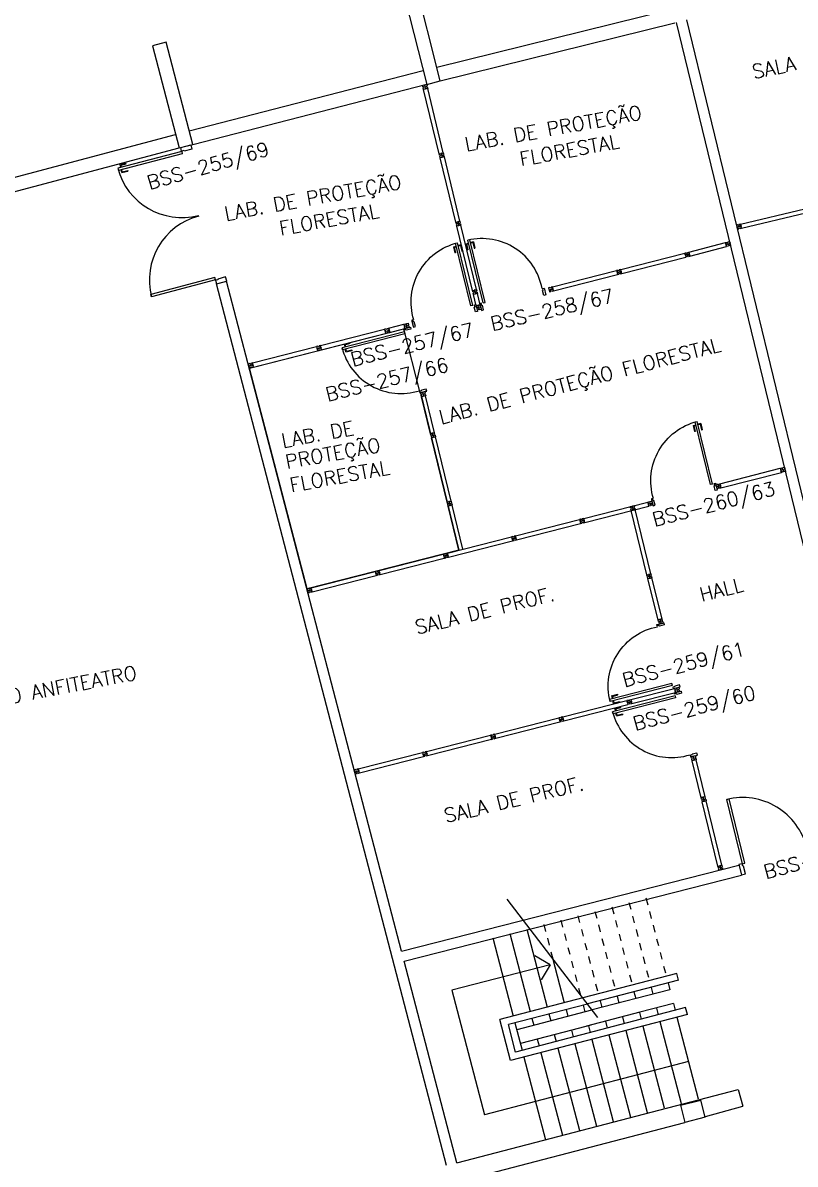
# Model space of a CAD drawing. Extents: x -152 to 150, y 325 to 437.
# Drawn here: x -109.69 to -98.71, y 399.01 to 415.23 of the extents above; entities that cross this region are included whole.
import ezdxf
from ezdxf.enums import TextEntityAlignment as Align

# ---------------------------------------------------------------- set-up
doc = ezdxf.new("R2010")
doc.units = 0
doc.header["$LTSCALE"] = 0.01
doc.header["$MEASUREMENT"] = 0
doc.header["$PDMODE"] = 98
doc.linetypes.add('HIDDEN', pattern=[0.375, 0.25, -0.125])
doc.layers.get('0').update_dxf_attribs({"linetype": 'CONTINUOUS'})
doc.layers.get('DEFPOINTS').update_dxf_attribs({"linetype": 'CONTINUOUS'})
for name, color, linetype in [('ALV', 2, 'CONTINUOUS'), ('DIV', 2, 'CONTINUOUS'), ('ESC', 1, 'CONTINUOUS'), ('ESQ', 1, 'CONTINUOUS'), ('ESTR', 3, 'CONTINUOUS'), ('TEXTO', 2, 'CONTINUOUS'), ('TEXTO-CENTRO-CUSTO', 2, 'CONTINUOUS'), ('TEXTO-ENDEREÇO', 2, 'CONTINUOUS')]:
    doc.layers.add(name, color=color, linetype=linetype)
doc.styles.add('1', font='romans.shx')
doc.styles.add('UNB-100', font='simplex.shx', dxfattribs={"height": 3})
doc.styles.add('UNB-100-1', font='simplex.shx', dxfattribs={"height": 0.2})
doc.dimstyles.new('1-600', dxfattribs={"dimtxt": 1.1, "dimasz": 2.5, "dimexe": 2, "dimexo": 4, "dimgap": 0.2, "dimtad": 1, "dimdec": 0, "dimzin": 4, "dimdsep": 46, "dimlunit": 6, "dimtxsty": '1', "dimblk1": 'NONE', "dimblk2": 'NONE', "dimsah": 1, "dimcen": 0, "dimclrd": 2, "dimclre": 2, "dimclrt": 2, "dimadec": 0, "dimazin": 0, "dimtfac": 1, "dimtdec": 0, "dimtmove": 2, "dimatfit": 3, "dimldrblk": 'NONE', "dimfxl": 1, "dimtolj": 1, "dimtzin": 0, "dimarcsym": 0})

# ---------------------------------------------------------------- blocks, each defined once
blk = doc.blocks.new('DIVMT-SSC')
for p, q in [((0, 0.005), (0, -0.005)), ((0, -0.005), (0, 0.005)), ((-0.03, -0.03), (-0.03, -0.97)), ((0.006, -0.03), (-0.006, -0.03)), ((-0.005, 0), (0.005, 0)), ((0.005, 0), (-0.005, 0)), ((0.006, -0.02), (0.006, -0.03)), ((0.03, -0.03), (0.03, -0.97)), ((0.03, -0.97), (-0.03, -0.97)), ((-0.006, -0.98), (-0.006, -0.97)), ((0.005, -0.97), (-0.005, -0.97)), ((0.006, -0.98), (0.006, -0.97)), ((-0.006, -0.98), (0.006, -0.98)), ((0.006, -1.001), (-0.006, -1.001)), ((0, -0.994), (0, -1.007)), ((0, -1.02), (0, -1.021))]:
    blk.add_line(p, q)
blk.add_lwpolyline([(0.006, -0.02), (-0.006, -0.02), (0.006, -0.02), (0.006, -0.03), (0.03, -0.03), (0.03, -0.008), (0.02, -0.008), (0.02, 0.008), (0.03, 0.008), (0.03, 0.03), (0.006, 0.03), (0.006, 0.02), (-0.006, 0.02), (-0.006, 0.03), (-0.03, 0.03), (-0.03, 0.008), (-0.02, 0.008), (-0.02, -0.008), (-0.03, -0.008), (-0.03, -0.03), (-0.006, -0.03), (-0.006, -0.02), (-0.006, -0.03)])
blk = doc.blocks.new('PILAR-SSC')
blk.add_lwpolyline([(0, 0), (0, -1.5), (0.2, -1.5), (0.2, 0)], close=True)
blk = doc.blocks.new('PTDP-SSC')
at = {"color": 2}
for p, q in [((0.055, 1.015), (0.09, 1.015)), ((0.055, 0.075), (0.055, 1.015)), ((0.09, 0.075), (0.09, 1.015)), ((1.91, 0.075), (1.91, 1.015)), ((1.945, 1.015), (1.91, 1.015)), ((1.945, 0.075), (1.945, 1.015)), ((0.05, 0.075), (0, 0.075)), ((0, 0.075), (0, -0.075)), ((0.05, 0.04), (0.05, 0.075)), ((0.06, 0.04), (0.05, 0.04)), ((0.055, 0.075), (0.09, 0.075)), ((0.06, -0.075), (0.06, 0.04)), ((1.945, 0.075), (1.91, 0.075)), ((1.94, -0.075), (1.94, 0.04)), ((1.94, 0.04), (1.95, 0.04)), ((1.95, 0.04), (1.95, 0.075)), ((1.95, 0.075), (2, 0.075)), ((2, 0.075), (2, -0.075)), ((0, -0.075), (0.06, -0.075)), ((2, -0.075), (1.94, -0.075))]:
    blk.add_line(p, q, dxfattribs=at)
at = {"color": 1}
for centre, start, end in [((0.055, 0.075), 0, 90), ((1.945, 0.075), 90, 180)]:
    blk.add_arc(centre, 0.94, start, end, dxfattribs=at)
blk = doc.blocks.new('PDV2D-SSC')
for p, q in [((-0.148, 0.925), (-0.108, 0.925)), ((-0.148, 0.925), (-0.148, 0.835)), ((-0.138, 0.835), (-0.148, 0.835)), ((-0.138, 0.915), (-0.108, 0.915)), ((-0.138, 0.915), (-0.138, 0.835)), ((-0.106, 0.965), (-0.076, 0.965)), ((-0.106, 0.05), (-0.106, 0.965)), ((-0.076, 0.05), (-0.076, 0.965)), ((-0.034, 0.925), (-0.074, 0.925)), ((-0.044, 0.915), (-0.074, 0.915)), ((-0.044, 0.915), (-0.044, 0.835)), ((-0.044, 0.835), (-0.034, 0.835)), ((-0.034, 0.925), (-0.034, 0.835)), ((-0.95, 0.05), (-0.97, 0.05)), ((-0.97, 0.05), (-0.97, 0.035)), ((-0.97, 0.035), (-0.97, -0.035)), ((-0.95, 0.02), (-0.95, 0.05)), ((-0.95, 0.02), (-0.94, 0.02)), ((-0.94, -0.05), (-0.94, 0.02)), ((-0.076, 0.05), (-0.106, 0.05)), ((-0.051, 0.02), (-0.061, 0.02)), ((-0.061, -0.05), (-0.061, 0.02)), ((-0.051, 0.05), (-0.031, 0.05)), ((-0.051, 0.02), (-0.051, 0.05)), ((-0.031, 0.05), (-0.031, -0.05)), ((-0.97, -0.035), (-0.97, -0.05)), ((-0.97, -0.05), (-0.94, -0.05)), ((-0.031, -0.05), (-0.061, -0.05))]:
    blk.add_line(p, q)
at = {"color": 1}
blk.add_arc((-0.076, 0.1), 0.865, 90, 183.3214, dxfattribs=at)
blk = doc.blocks.new('A$C73356FFD')
at = {"layer": 'DIV'}
for p, q in [((0.025, 0.03), (0.035, 0.03)), ((0.035, 0.03), (0.025, 0.03)), ((0.03, 0.025), (0.03, 0.035)), ((0.03, 0.035), (0.03, 0.025))]:
    blk.add_line(p, q, dxfattribs=at)
blk.add_lwpolyline([(0.009, 0.036), (0, 0.036), (0, 0.06), (0.022, 0.06), (0.022, 0.05), (0.038, 0.05), (0.038, 0.06), (0.06, 0.06), (0.06, 0.036), (0.05, 0.036), (0.05, 0.024), (0.06, 0.024), (0.06, 0), (0.038, 0), (0.038, 0.01), (0.022, 0.01), (0.022, 0), (0, 0), (0, 0.024), (0.009, 0.024)], close=True, dxfattribs=at)
blk = doc.blocks.new('PDV2E-SSC')
at = {"layer": 'DIV'}
for p, q in [((0.034, 0.925), (0.034, 0.835)), ((0.034, 0.925), (0.074, 0.925)), ((0.044, 0.835), (0.034, 0.835)), ((0.044, 0.915), (0.044, 0.835)), ((0.044, 0.915), (0.074, 0.915)), ((0.076, 0.05), (0.076, 0.965)), ((0.106, 0.965), (0.076, 0.965)), ((0.106, 0.05), (0.106, 0.965)), ((0.148, 0.925), (0.108, 0.925)), ((0.138, 0.915), (0.108, 0.915)), ((0.138, 0.915), (0.138, 0.835)), ((0.138, 0.835), (0.148, 0.835)), ((0.148, 0.925), (0.148, 0.835)), ((0.031, 0.05), (0.031, -0.05)), ((0.051, 0.05), (0.031, 0.05)), ((0.051, 0.02), (0.051, 0.05)), ((0.051, 0.02), (0.061, 0.02)), ((0.061, -0.05), (0.061, 0.02)), ((0.076, 0.05), (0.106, 0.05)), ((0.95, 0.02), (0.94, 0.02)), ((0.94, -0.05), (0.94, 0.02)), ((0.95, 0.02), (0.95, 0.05)), ((0.95, 0.05), (0.97, 0.05)), ((0.97, 0.05), (0.97, 0.035)), ((0.97, 0.035), (0.97, -0.035)), ((0.031, -0.05), (0.061, -0.05)), ((0.97, -0.05), (0.94, -0.05)), ((0.97, -0.035), (0.97, -0.05))]:
    blk.add_line(p, q, dxfattribs=at)
at = {"layer": 'DIV', "color": 1}
blk.add_arc((0.076, 0.1), 0.865, 356.6786, 90, dxfattribs=at)
blk = doc.blocks.new('*D68')
at = {"layer": 'DEFPOINTS', "color": 0, "transparency": 16777216}
for p in [(-104.709, 422.416), (-100.778, 416.69), (-100.424, 415.233), (-107.85, 414.906), (-107.471, 413.455)]:
    blk.add_point(p, dxfattribs=at)
at = {"layer": 'TEXTO-CENTRO-CUSTO', "color": 2, "lineweight": -2, "transparency": 16777216}
for p, q in [((-101.723, 420.577), (-102.785, 424.949)), ((-108.86, 418.777), (-109.997, 423.131))]:
    blk.add_line(p, q, dxfattribs=at)
blk.add_arc((0.364, 0.481), 434.821, 103.65854, 104.63415, dxfattribs=at)
at = {"layer": 'TEXTO-CENTRO-CUSTO', "color": 2, "transparency": 16777216, "insert": (-106.09, 422.844), "char_height": 1.1, "attachment_point": 5, "rotation": 14.1463, "style": '1'}
blk.add_mtext('\\A1;LAB-IBD', dxfattribs=at)
blk = doc.blocks.new('_NONE')
at = {"color": 0, "linetype": 'ByBlock'}
blk.add_circle((0, 0), 0.25, dxfattribs=at)
blk = doc.blocks.new('*D69')
at = {"layer": 'DEFPOINTS', "color": 0, "transparency": 16777216}
for p in [(-114.26, 419.921), (-107.85, 414.906), (-107.471, 413.455), (-114.89, 413.002), (-114.486, 411.557)]:
    blk.add_point(p, dxfattribs=at)
at = {"layer": 'TEXTO-CENTRO-CUSTO', "color": 2, "lineweight": -2, "transparency": 16777216}
for p, q in [((-108.86, 418.777), (-109.997, 423.13)), ((-115.966, 416.855), (-117.177, 421.189))]:
    blk.add_line(p, q, dxfattribs=at)
blk.add_arc((0.364, 0.48), 434.821, 104.63415, 105.60976, dxfattribs=at)

msp = doc.modelspace()

# ---------------------------------------------------------------- linework, layer by layer
at = {"layer": 'ALV'}
for p, q in [((-103.806, 414.602), (-100.472, 415.427)), ((-96.661, 400.489), (-100.254, 415.274)), ((-103.758, 414.408), (-100.424, 415.233)), ((-96.807, 400.453), (-100.4, 415.239)), ((-107.327, 413.699), (-104.001, 414.553)), ((-107.278, 413.505), (-103.951, 414.359)), ((-110.841, 412.766), (-107.522, 413.648)), ((-110.79, 412.573), (-107.471, 413.455)), ((-106.941, 411.525), (-106.796, 411.563)), ((-104.309, 402.041), (-106.796, 411.563)), ((-103.668, 398.992), (-106.941, 411.525)), ((-104.309, 402.041), (-99.51, 403.263)), ((-104.271, 401.896), (-99.473, 403.117)), ((-103.523, 399.031), (-104.271, 401.896)), ((-103.523, 399.031), (-99.52, 400.074)), ((-99.52, 400.074), (-99.454, 399.835)), ((-99.986, 399.687), (-99.454, 399.835)), ((-106.773, 397.914), (-100.282, 399.606))]:
    msp.add_line(p, q, dxfattribs=at)
at = {"layer": 'DIV'}
for p, q in [((-100.224, 411.974), (-99.702, 412.111)), ((-100.223, 411.974), (-99.702, 412.111)), ((-100.223, 411.974), (-99.702, 412.111)), ((-100.208, 411.916), (-99.687, 412.053)), ((-99.702, 412.111), (-99.687, 412.053)), ((-99.687, 412.09), (-99.696, 412.088)), ((-99.696, 412.087), (-99.693, 412.077)), ((-99.684, 412.079), (-99.693, 412.076)), ((-99.684, 412.079), (-99.687, 412.09)), ((-99.672, 412.088), (-99.658, 412.092)), ((-99.667, 412.096), (-99.663, 412.084)), ((-99.647, 412.095), (-99.645, 412.095)), ((-100.26, 411.965), (-100.281, 411.959)), ((-100.275, 411.936), (-100.281, 411.959)), ((-100.266, 411.938), (-100.275, 411.936)), ((-100.263, 411.927), (-100.272, 411.925)), ((-100.272, 411.925), (-100.266, 411.901)), ((-100.266, 411.938), (-100.263, 411.927)), ((-100.245, 411.907), (-100.266, 411.901)), ((-100.26, 411.965), (-100.257, 411.955)), ((-100.242, 411.959), (-100.257, 411.955)), ((-100.24, 411.939), (-100.25, 411.936)), ((-100.25, 411.936), (-100.24, 411.939)), ((-100.232, 411.92), (-100.248, 411.916)), ((-100.245, 411.907), (-100.248, 411.916)), ((-100.246, 411.943), (-100.243, 411.933)), ((-100.243, 411.933), (-100.246, 411.943)), ((-100.244, 411.969), (-100.223, 411.974)), ((-100.244, 411.969), (-100.242, 411.959)), ((-100.23, 411.911), (-100.232, 411.92)), ((-100.23, 411.911), (-100.208, 411.916)), ((-100.226, 411.949), (-100.217, 411.951)), ((-100.226, 411.949), (-100.217, 411.951)), ((-100.226, 411.949), (-100.223, 411.937)), ((-100.223, 411.937), (-100.226, 411.949)), ((-100.223, 411.974), (-100.217, 411.951)), ((-100.223, 411.974), (-100.208, 411.916)), ((-100.223, 411.937), (-100.214, 411.939)), ((-100.223, 411.937), (-100.214, 411.939)), ((-100.217, 411.95), (-100.214, 411.94)), ((-100.208, 411.916), (-100.214, 411.939)), ((-100.213, 411.936), (-100.209, 411.919)), ((-100.208, 411.916), (-100.213, 411.936)), ((-103.228, 411.385), (-103.286, 411.371)), ((-103.258, 411.409), (-103.271, 411.406)), ((-103.269, 411.426), (-103.269, 411.427)), ((-103.263, 411.401), (-103.266, 411.414)), ((-103.265, 411.386), (-103.254, 411.388)), ((-103.265, 411.386), (-103.263, 411.376)), ((-103.252, 411.379), (-103.262, 411.377)), ((-103.254, 411.388), (-103.251, 411.379)), ((-103.189, 411.224), (-103.228, 411.385)), ((-103.247, 411.21), (-103.286, 411.371)), ((-103.189, 411.224), (-103.247, 411.21)), ((-103.247, 411.21), (-103.224, 411.215)), ((-103.247, 411.21), (-103.227, 411.214)), ((-103.227, 411.214), (-103.244, 411.21)), ((-103.222, 411.206), (-103.224, 411.215)), ((-103.222, 411.206), (-103.224, 411.215)), ((-103.213, 411.218), (-103.223, 411.215)), ((-103.189, 411.224), (-103.212, 411.218)), ((-103.21, 411.209), (-103.212, 411.218)), ((-103.21, 411.209), (-103.212, 411.218)), ((-103.184, 411.202), (-103.189, 411.224)), ((-103.242, 411.188), (-103.247, 411.21)), ((-103.242, 411.188), (-103.232, 411.19)), ((-103.238, 411.173), (-103.229, 411.175)), ((-103.238, 411.173), (-103.233, 411.151)), ((-103.21, 411.157), (-103.233, 411.151)), ((-103.232, 411.19), (-103.229, 411.175)), ((-103.222, 411.206), (-103.21, 411.209)), ((-103.21, 411.209), (-103.222, 411.206)), ((-103.216, 411.186), (-103.206, 411.189)), ((-103.206, 411.189), (-103.216, 411.186)), ((-103.21, 411.182), (-103.212, 411.192)), ((-103.212, 411.192), (-103.21, 411.182)), ((-103.2, 411.169), (-103.212, 411.166)), ((-103.212, 411.166), (-103.21, 411.157)), ((-103.2, 411.169), (-103.198, 411.16)), ((-103.198, 411.16), (-103.175, 411.165)), ((-103.184, 411.202), (-103.193, 411.2)), ((-103.193, 411.2), (-103.19, 411.184)), ((-103.18, 411.187), (-103.19, 411.184)), ((-103.18, 411.187), (-103.175, 411.165)), ((-104.513, 410.887), (-104.492, 410.892)), ((-104.513, 410.887), (-104.51, 410.877)), ((-104.492, 410.892), (-104.275, 410.948)), ((-104.492, 410.892), (-104.477, 410.834)), ((-104.492, 410.892), (-104.486, 410.869)), ((-104.477, 410.834), (-104.26, 410.89)), ((-104.275, 410.948), (-104.26, 410.89)), ((-104.26, 410.927), (-104.269, 410.925)), ((-104.269, 410.924), (-104.267, 410.914)), ((-104.257, 410.915), (-104.266, 410.913)), ((-104.257, 410.915), (-104.26, 410.927)), ((-104.22, 410.931), (-104.219, 410.931)), ((-104.528, 410.883), (-104.55, 410.877)), ((-104.544, 410.854), (-104.55, 410.877)), ((-104.535, 410.856), (-104.544, 410.854)), ((-104.532, 410.845), (-104.541, 410.842)), ((-104.541, 410.842), (-104.535, 410.819)), ((-104.535, 410.856), (-104.532, 410.845)), ((-104.514, 410.825), (-104.535, 410.819)), ((-104.528, 410.883), (-104.526, 410.873)), ((-104.51, 410.877), (-104.526, 410.873)), ((-104.501, 410.838), (-104.516, 410.834)), ((-104.514, 410.825), (-104.516, 410.834)), ((-104.498, 410.828), (-104.501, 410.838)), ((-104.498, 410.828), (-104.477, 410.834)), ((-104.495, 410.866), (-104.486, 410.869)), ((-104.495, 410.866), (-104.486, 410.869)), ((-104.492, 410.855), (-104.495, 410.866)), ((-104.495, 410.866), (-104.492, 410.855)), ((-104.492, 410.855), (-104.483, 410.857)), ((-104.492, 410.855), (-104.483, 410.857)), ((-104.485, 410.868), (-104.483, 410.858)), ((-104.477, 410.834), (-104.483, 410.857)), ((-104.477, 410.834), (-104.482, 410.854)), ((-104.482, 410.854), (-104.478, 410.837)), ((-103.966, 409.933), (-104.024, 409.919)), ((-103.896, 409.393), (-104.024, 409.919)), ((-103.996, 409.957), (-104.008, 409.954)), ((-104.007, 409.974), (-104.007, 409.975)), ((-104.001, 409.949), (-104.004, 409.962)), ((-104.003, 409.934), (-103.991, 409.937)), ((-104.003, 409.934), (-104.001, 409.925)), ((-103.99, 409.927), (-104, 409.925)), ((-103.991, 409.937), (-103.989, 409.928)), ((-103.838, 409.408), (-103.966, 409.933)), ((-103.838, 409.408), (-103.896, 409.393)), ((-103.896, 409.393), (-103.873, 409.399)), ((-103.896, 409.393), (-103.876, 409.398)), ((-103.891, 409.372), (-103.896, 409.393)), ((-103.876, 409.398), (-103.894, 409.394)), ((-103.891, 409.372), (-103.882, 409.374)), ((-103.887, 409.357), (-103.878, 409.359)), ((-103.887, 409.357), (-103.882, 409.335)), ((-103.882, 409.374), (-103.878, 409.359)), ((-103.859, 409.341), (-103.882, 409.335)), ((-103.871, 409.39), (-103.873, 409.399)), ((-103.871, 409.39), (-103.873, 409.399)), ((-103.862, 409.402), (-103.872, 409.399)), ((-103.859, 409.393), (-103.871, 409.39)), ((-103.871, 409.39), (-103.859, 409.393)), ((-103.855, 409.373), (-103.865, 409.37)), ((-103.865, 409.37), (-103.855, 409.373)), ((-103.838, 409.408), (-103.861, 409.402)), ((-103.859, 409.393), (-103.861, 409.402)), ((-103.859, 409.393), (-103.861, 409.402)), ((-103.861, 409.376), (-103.859, 409.366)), ((-103.859, 409.366), (-103.861, 409.376)), ((-103.85, 409.353), (-103.861, 409.35)), ((-103.861, 409.35), (-103.859, 409.341)), ((-103.85, 409.353), (-103.847, 409.344)), ((-103.847, 409.344), (-103.824, 409.349)), ((-103.833, 409.386), (-103.843, 409.384)), ((-103.843, 409.384), (-103.839, 409.368)), ((-103.829, 409.371), (-103.839, 409.368)), ((-103.833, 409.386), (-103.838, 409.408)), ((-103.829, 409.371), (-103.824, 409.349)), ((-99.78, 408.683), (-98.922, 408.903)), ((-99.766, 408.625), (-98.907, 408.844)), ((-98.922, 408.903), (-98.907, 408.844)), ((-98.907, 408.882), (-98.916, 408.879)), ((-98.916, 408.878), (-98.914, 408.869)), ((-98.904, 408.87), (-98.913, 408.868)), ((-98.904, 408.87), (-98.907, 408.882)), ((-98.892, 408.879), (-98.879, 408.883)), ((-98.887, 408.887), (-98.884, 408.875)), ((-98.867, 408.886), (-98.866, 408.886)), ((-99.817, 408.674), (-99.839, 408.669)), ((-99.833, 408.645), (-99.839, 408.669)), ((-99.823, 408.648), (-99.833, 408.645)), ((-99.821, 408.636), (-99.83, 408.634)), ((-99.83, 408.634), (-99.824, 408.61)), ((-99.802, 408.616), (-99.824, 408.61)), ((-99.823, 408.648), (-99.821, 408.636)), ((-99.817, 408.674), (-99.815, 408.664)), ((-99.799, 408.668), (-99.815, 408.664)), ((-99.807, 408.646), (-99.797, 408.648)), ((-99.797, 408.648), (-99.807, 408.646)), ((-99.789, 408.63), (-99.805, 408.626)), ((-99.802, 408.616), (-99.805, 408.626)), ((-99.801, 408.642), (-99.803, 408.652)), ((-99.803, 408.652), (-99.801, 408.642)), ((-99.802, 408.678), (-99.78, 408.683)), ((-99.802, 408.678), (-99.799, 408.668)), ((-99.787, 408.62), (-99.789, 408.63)), ((-99.787, 408.62), (-99.766, 408.625)), ((-99.784, 408.658), (-99.775, 408.66)), ((-99.784, 408.658), (-99.775, 408.66)), ((-99.781, 408.646), (-99.784, 408.658)), ((-99.784, 408.658), (-99.781, 408.646)), ((-99.781, 408.646), (-99.772, 408.649)), ((-99.781, 408.646), (-99.772, 408.649)), ((-99.78, 408.683), (-99.766, 408.625)), ((-99.78, 408.683), (-99.775, 408.66)), ((-99.774, 408.659), (-99.772, 408.65)), ((-99.766, 408.625), (-99.772, 408.649)), ((-99.766, 408.625), (-99.771, 408.646)), ((-99.771, 408.646), (-99.766, 408.628)), ((-103.588, 408.377), (-103.646, 408.363)), ((-103.494, 407.738), (-103.646, 408.363)), ((-103.618, 408.401), (-103.63, 408.398)), ((-103.629, 408.418), (-103.629, 408.419)), ((-103.622, 408.393), (-103.626, 408.406)), ((-103.625, 408.378), (-103.613, 408.381)), ((-103.625, 408.378), (-103.623, 408.368)), ((-103.612, 408.371), (-103.622, 408.369)), ((-103.613, 408.381), (-103.611, 408.371)), ((-103.436, 407.753), (-103.588, 408.377)), ((-100.749, 407.343), (-100.808, 407.329)), ((-100.661, 406.746), (-100.808, 407.329)), ((-100.779, 407.367), (-100.792, 407.364)), ((-100.79, 407.384), (-100.79, 407.385)), ((-100.784, 407.359), (-100.787, 407.372)), ((-100.787, 407.344), (-100.775, 407.347)), ((-100.787, 407.344), (-100.784, 407.335)), ((-100.774, 407.337), (-100.783, 407.335)), ((-100.775, 407.347), (-100.773, 407.337)), ((-100.602, 406.76), (-100.749, 407.343)), ((-100.602, 406.76), (-100.661, 406.746)), ((-100.661, 406.746), (-100.637, 406.752)), ((-100.661, 406.746), (-100.64, 406.751)), ((-100.655, 406.725), (-100.661, 406.746)), ((-100.64, 406.751), (-100.658, 406.747)), ((-100.655, 406.725), (-100.646, 406.727)), ((-100.652, 406.709), (-100.642, 406.712)), ((-100.652, 406.709), (-100.646, 406.688)), ((-100.646, 406.727), (-100.642, 406.712)), ((-100.623, 406.694), (-100.646, 406.688)), ((-100.635, 406.743), (-100.637, 406.752)), ((-100.635, 406.743), (-100.637, 406.752)), ((-100.627, 406.755), (-100.636, 406.752)), ((-100.623, 406.746), (-100.635, 406.743)), ((-100.635, 406.743), (-100.623, 406.746)), ((-100.619, 406.725), (-100.629, 406.723)), ((-100.629, 406.723), (-100.619, 406.725)), ((-100.602, 406.76), (-100.626, 406.755)), ((-100.623, 406.746), (-100.626, 406.755)), ((-100.623, 406.746), (-100.626, 406.755)), ((-100.626, 406.729), (-100.623, 406.719)), ((-100.623, 406.719), (-100.626, 406.729)), ((-100.614, 406.706), (-100.625, 406.703)), ((-100.625, 406.703), (-100.623, 406.694)), ((-100.614, 406.706), (-100.611, 406.697)), ((-100.611, 406.697), (-100.588, 406.702)), ((-100.597, 406.739), (-100.607, 406.737)), ((-100.607, 406.737), (-100.603, 406.721)), ((-100.593, 406.724), (-100.603, 406.721)), ((-100.597, 406.739), (-100.602, 406.76)), ((-100.593, 406.724), (-100.588, 406.702)), ((-101.047, 405.616), (-100.426, 405.774)), ((-101.032, 405.558), (-100.411, 405.716)), ((-100.426, 405.774), (-100.411, 405.716)), ((-100.42, 405.75), (-100.417, 405.74)), ((-101.083, 405.607), (-101.105, 405.601)), ((-101.099, 405.578), (-101.105, 405.601)), ((-101.09, 405.581), (-101.099, 405.578)), ((-101.087, 405.569), (-101.096, 405.567)), ((-101.096, 405.567), (-101.09, 405.543)), ((-101.09, 405.581), (-101.087, 405.569)), ((-101.069, 405.549), (-101.09, 405.543)), ((-101.083, 405.607), (-101.081, 405.597)), ((-101.065, 405.601), (-101.081, 405.597)), ((-101.063, 405.581), (-101.073, 405.579)), ((-101.073, 405.579), (-101.063, 405.581)), ((-101.056, 405.562), (-101.071, 405.558)), ((-101.069, 405.549), (-101.071, 405.558)), ((-101.069, 405.585), (-101.067, 405.575)), ((-101.067, 405.575), (-101.069, 405.585)), ((-101.068, 405.611), (-101.047, 405.616)), ((-101.068, 405.611), (-101.065, 405.601)), ((-101.053, 405.553), (-101.056, 405.562)), ((-101.053, 405.553), (-101.032, 405.558)), ((-101.05, 405.591), (-101.041, 405.593)), ((-101.05, 405.591), (-101.041, 405.593)), ((-101.05, 405.591), (-101.047, 405.579)), ((-101.047, 405.579), (-101.05, 405.591)), ((-101.047, 405.616), (-101.041, 405.593)), ((-101.047, 405.616), (-101.032, 405.558)), ((-101.047, 405.579), (-101.038, 405.581)), ((-101.047, 405.579), (-101.038, 405.581)), ((-101.04, 405.592), (-101.038, 405.582)), ((-101.032, 405.558), (-101.038, 405.581)), ((-101.037, 405.578), (-101.032, 405.561)), ((-101.032, 405.558), (-101.037, 405.578)), ((-100.117, 404.76), (-100.175, 404.746)), ((-100.048, 404.22), (-100.175, 404.746)), ((-100.147, 404.784), (-100.16, 404.781)), ((-100.158, 404.801), (-100.158, 404.802)), ((-100.152, 404.776), (-100.155, 404.789)), ((-100.154, 404.761), (-100.143, 404.763)), ((-100.154, 404.761), (-100.152, 404.751)), ((-100.141, 404.754), (-100.151, 404.752)), ((-100.143, 404.763), (-100.14, 404.754)), ((-99.989, 404.234), (-100.117, 404.76)), ((-99.989, 404.234), (-100.048, 404.22)), ((-100.048, 404.22), (-100.024, 404.226)), ((-100.048, 404.22), (-100.027, 404.225)), ((-100.043, 404.199), (-100.048, 404.22)), ((-100.027, 404.225), (-100.045, 404.221)), ((-100.043, 404.199), (-100.033, 404.201)), ((-100.039, 404.183), (-100.029, 404.186)), ((-100.039, 404.183), (-100.034, 404.162)), ((-100.01, 404.167), (-100.034, 404.162)), ((-100.033, 404.201), (-100.029, 404.186)), ((-100.022, 404.217), (-100.024, 404.226)), ((-100.022, 404.217), (-100.024, 404.226)), ((-100.014, 404.228), (-100.023, 404.226)), ((-100.01, 404.219), (-100.022, 404.217)), ((-100.022, 404.217), (-100.01, 404.219)), ((-100.007, 404.199), (-100.016, 404.197)), ((-100.016, 404.197), (-100.007, 404.199)), ((-99.989, 404.234), (-100.013, 404.229)), ((-100.01, 404.219), (-100.013, 404.229)), ((-100.01, 404.219), (-100.013, 404.229)), ((-100.013, 404.203), (-100.01, 404.193)), ((-100.01, 404.193), (-100.013, 404.203)), ((-100.001, 404.18), (-100.012, 404.177)), ((-100.012, 404.177), (-100.01, 404.167)), ((-100.001, 404.18), (-99.999, 404.17)), ((-99.999, 404.17), (-99.975, 404.176)), ((-99.984, 404.213), (-99.994, 404.211)), ((-99.994, 404.211), (-99.99, 404.195)), ((-99.98, 404.197), (-99.99, 404.195)), ((-99.984, 404.213), (-99.989, 404.234)), ((-99.98, 404.197), (-99.975, 404.176))]:
    msp.add_line(p, q, dxfattribs=at)
at = {"layer": 'ESC'}
for p, q in [((-101.515, 401.094), (-102.808, 402.777)), ((-102.769, 402.29), (-102.479, 401.18)), ((-102.527, 402.353), (-102.237, 401.243)), ((-103.011, 402.227), (-102.721, 401.117)), ((-102.197, 401.846), (-102.413, 401.973)), ((-102.197, 401.846), (-103.592, 401.483)), ((-102.197, 401.846), (-102.324, 401.63)), ((-102.162, 401.944), (-101.995, 401.306)), ((-100.396, 401.723), (-101.73, 401.375)), ((-100.371, 401.626), (-100.396, 401.723)), ((-103.592, 401.483), (-103.131, 399.715)), ((-100.371, 401.626), (-101.664, 401.289)), ((-100.493, 401.491), (-101.598, 401.203)), ((-100.761, 401.524), (-100.735, 401.428)), ((-100.519, 401.587), (-100.493, 401.491)), ((-101.73, 401.375), (-102.912, 401.067)), ((-101.486, 401.335), (-101.461, 401.238)), ((-101.244, 401.398), (-101.219, 401.301)), ((-101.003, 401.461), (-100.977, 401.365)), ((-101.666, 401.288), (-102.79, 400.995)), ((-100.27, 401.236), (-102.689, 400.605)), ((-101.606, 401.201), (-102.671, 400.923)), ((-101.97, 401.209), (-101.945, 401.112)), ((-101.728, 401.272), (-101.703, 401.175)), ((-100.919, 401.17), (-101.679, 400.972)), ((-100.926, 401.168), (-100.901, 401.071)), ((-100.442, 401.294), (-100.919, 401.17)), ((-100.684, 401.231), (-100.659, 401.134)), ((-100.442, 401.294), (-100.417, 401.198)), ((-100.244, 401.139), (-100.27, 401.236)), ((-102.76, 400.483), (-102.912, 401.067)), ((-102.689, 400.605), (-102.79, 400.995)), ((-100.244, 401.139), (-102.76, 400.483)), ((-102.696, 401.02), (-102.594, 400.63)), ((-102.454, 401.083), (-102.429, 400.986)), ((-102.212, 401.146), (-102.187, 401.049)), ((-101.41, 401.042), (-101.385, 400.945)), ((-101.168, 401.105), (-101.143, 401.008)), ((-100.634, 401.038), (-100.331, 399.875)), ((-100.392, 401.101), (-100.089, 399.939)), ((-101.885, 400.918), (-102.619, 400.726)), ((-102.136, 400.853), (-102.111, 400.756)), ((-101.894, 400.916), (-101.869, 400.819)), ((-101.617, 400.988), (-101.885, 400.918)), ((-101.652, 400.979), (-101.627, 400.882)), ((-101.36, 400.849), (-101.055, 399.681)), ((-101.118, 400.912), (-100.814, 399.746)), ((-100.876, 400.975), (-100.572, 399.81)), ((-102.378, 400.79), (-102.352, 400.693)), ((-101.843, 400.722), (-101.538, 399.553)), ((-101.601, 400.785), (-101.297, 399.617)), ((-102.569, 400.533), (-102.263, 399.359)), ((-102.327, 400.596), (-102.022, 399.424)), ((-102.085, 400.659), (-101.78, 399.488)), ((-100.228, 400.472), (-103.131, 399.715))]:
    msp.add_line(p, q, dxfattribs=at)
at = {"layer": 'ESC', "linetype": 'HIDDEN'}
for p, q in [((-100.833, 402.795), (-100.544, 401.684)), ((-101.317, 402.668), (-101.028, 401.558)), ((-101.075, 402.732), (-100.786, 401.621)), ((-102.043, 402.479), (-101.754, 401.369)), ((-101.801, 402.542), (-101.512, 401.432)), ((-101.559, 402.605), (-101.27, 401.495)), ((-102.285, 402.416), (-102.159, 401.932))]:
    msp.add_line(p, q, dxfattribs=at)
at = {"layer": 'ESQ'}
for p, q in [((-108.315, 413.216), (-108.228, 413.238)), ((-108.315, 413.216), (-108.306, 413.177)), ((-108.303, 413.209), (-108.225, 413.228)), ((-108.303, 413.209), (-108.296, 413.18)), ((-108.225, 413.228), (-108.228, 413.237)), ((-108.288, 413.104), (-108.297, 413.143)), ((-108.281, 413.117), (-108.288, 413.146)), ((-108.288, 413.104), (-108.201, 413.126)), ((-108.281, 413.117), (-108.203, 413.135)), ((-108.203, 413.135), (-108.201, 413.126))]:
    msp.add_line(p, q, dxfattribs=at)
at = {"layer": 'ESTR'}
for p, q in [((-100.343, 399.849), (-100.052, 399.922)), ((-99.991, 399.68), (-100.052, 399.922)), ((-100.343, 399.849), (-100.282, 399.606)), ((-99.991, 399.68), (-100.282, 399.606))]:
    msp.add_line(p, q, dxfattribs=at)
at = {"layer": 'TEXTO-ENDEREÇO'}
msp.add_lwpolyline([(-106.473, 410.326), (-104.279, 410.884), (-104.048, 409.974), (-104.038, 409.977), (-103.494, 407.738), (-105.653, 407.188), (-106.473, 410.326)], dxfattribs=at)

# ---------------------------------------------------------------- block references
at = {"layer": 'DIV'}
for name, p, rotation in [('A$C73356FFD', (-103.995, 414.286), 14.28323050228936), ('DIVMT-SSC', (-99.509, 412.337), 103.307630502291), ('PDV2E-SSC', (-103.212, 411.186), 13.65890572369833), ('A$C73356FFD', (-99.687, 412.053), 13.65889999988925), ('DIVMT-SSC', (-101.214, 411.691), 104.2832305022917), ('DIVMT-SSC', (-102.183, 411.444), 104.2832305022917), ('DIVMT-SSC', (-105.482, 410.609), 104.2832305022917), ('PDV2D-SSC', (-104.239, 410.927), 104.2832305023368), ('A$C73356FFD', (-104.26, 410.89), 13.65889999994296), ('DIVMT-SSC', (-106.451, 410.362), 104.2832305022917), ('A$C73356FFD', (-104.024, 409.919), 13.65889999997654), ('A$C73356FFD', (-98.907, 408.844), 13.65889999988925), ('DIVMT-SSC', (-101.74, 408.154), 104.2832305022917), ('A$C73356FFD', (-100.985, 408.315), 103.6589057237159), ('A$C73356FFD', (-100.808, 408.422), 284.2832305022933), ('DIVMT-SSC', (-102.709, 407.907), 104.2832305022917), ('DIVMT-SSC', (-103.678, 407.66), 104.2832305022917), ('DIVMT-SSC', (-104.648, 407.413), 104.2832305022917), ('DIVMT-SSC', (-105.617, 407.167), 104.2832305022917), ('PDV2D-SSC', (-100.39, 405.753), 104.2832305023368), ('A$C73356FFD', (-100.411, 405.716), 14.28323050228936), ('DIVMT-SSC', (-102.037, 405.333), 104.2832305022917), ('DIVMT-SSC', (-103.006, 405.086), 104.2832305022917), ('DIVMT-SSC', (-103.975, 404.84), 104.2832305022917), ('DIVMT-SSC', (-104.945, 404.593), 104.2832305022917), ('A$C73356FFD', (-100.175, 404.746), 13.65889999997654)]:
    msp.add_blockref(name, p, dxfattribs=dict(at, rotation=rotation))
at = {"layer": 'DIV', "xscale": -1}
for name, p, rotation in [('DIVMT-SSC', (-103.737, 413.35), 193.65889999999), ('DIVMT-SSC', (-103.5, 412.379), 193.65889999999), ('DIVMT-SSC', (-103.264, 411.407), 193.65889999999), ('PDV2E-SSC', (-103.21, 411.187), 13.65890572370678), ('PDV2E-SSC', (-99.801, 408.647), 13.65890572370678), ('DIVMT-SSC', (-103.624, 408.4), 193.6588999999899), ('DIVMT-SSC', (-100.786, 407.365), 193.65889999999), ('PDV2D-SSC', (-100.389, 405.752), 104.2832305022624), ('DIVMT-SSC', (-99.775, 403.226), 193.65889999999)]:
    msp.add_blockref(name, p, dxfattribs=dict(at, rotation=rotation))
at = {"layer": 'ESQ'}
for p, rotation in [((-106.868, 411.544), 104.7415739163296), ((-99.494, 403.196), 13.88841403943317)]:
    msp.add_blockref('PTDP-SSC', p, dxfattribs=dict(at, rotation=rotation))
at = {"layer": 'ESTR'}
for p, rotation in [((-104.318, 415.813), 14.1463414634149), ((-107.85, 414.906), 14.63414634146458)]:
    msp.add_blockref('PILAR-SSC', p, dxfattribs=dict(at, rotation=rotation))

# ---------------------------------------------------------------- texts
at = {"layer": 'TEXTO', "style": 'UNB-100'}
for s, rotation, p in [('SALA DE PROF.', 12.037, (-99.299, 414.434)), ('LAB. DE PROTEÇÃO', 10.3399, (-103.39, 413.406)), ('FLORESTAL', 10.3399, (-102.612, 413.197)), ('LAB. DE PROTEÇÃO', 10.3399, (-106.809, 412.419)), ('FLORESTAL', 10.3399, (-106.03, 412.21)), ('LAB. DE PROTEÇÃO FLORESTAL', 14.6467, (-103.749, 409.525)), ('LAB. DE', 10.3399, (-105.999, 409.193)), ('PROTEÇÃO', 10.3399, (-105.943, 408.892)), ('FLORESTAL', 10.3399, (-105.88, 408.561)), ('HALL', 14.169, (-100.043, 407.005)), ('SALA DE PROF.', 13.8597, (-104.089, 406.539)), ('PISO ANFITEATRO', 10.8057, (-110.289, 405.476)), ('SALA DE PROF.', 13.4305, (-103.676, 403.861))]:
    msp.add_text(s, height=0.2, rotation=rotation, dxfattribs=at).set_placement(p)
at = {"layer": 'TEXTO-ENDEREÇO', "style": 'UNB-100-1'}
for s, rotation, p in [('BSS-255/69', 16.0824, (-107.033, 413.106)), ('BSS-258/67', 13.3709, (-102.147, 411.058)), ('BSS-257/67', 14.0926, (-104.135, 410.563)), ('BSS-257/66', 14.0926, (-104.492, 410.066)), ('BSS-260/63', 14.7406, (-99.845, 408.298)), ('BSS-259/61', 14.7406, (-100.274, 406.017)), ('BSS-259/60', 14.7406, (-100.121, 405.397)), ('BSS-261', 14.7406, (-98.519, 403.223))]:
    msp.add_text(s, height=0.2, rotation=rotation, dxfattribs=at).set_placement(p, align=Align.CENTER)

# ---------------------------------------------------------------- dimensions: what is measured, and where the dimension line sits
at = {"layer": 'TEXTO-CENTRO-CUSTO'}
for base, line1, line2, text, picture, middle in [((-114.26, 419.921), ((-114.89, 413.002), (-114.486, 411.557)), ((-107.85, 414.906), (-107.471, 413.455)), ' ', '*D69', (-0.757, 435.187)), ((-104.709, 422.416), ((-107.85, 414.906), (-107.471, 413.455)), ((-100.778, 416.69), (-100.424, 415.233)), 'LAB-IBD', '*D68', (-106.09, 422.844))]:
    dim = msp.add_angular_dim_2l(base=base, line1=line1, line2=line2, text=text, dimstyle='1-600', override={"dimazin": 1}, dxfattribs=at)
    dim.commit()
    dim.dimension.update_dxf_attribs({"geometry": picture, "text_midpoint": middle})

doc.saveas('drawing.dxf')
